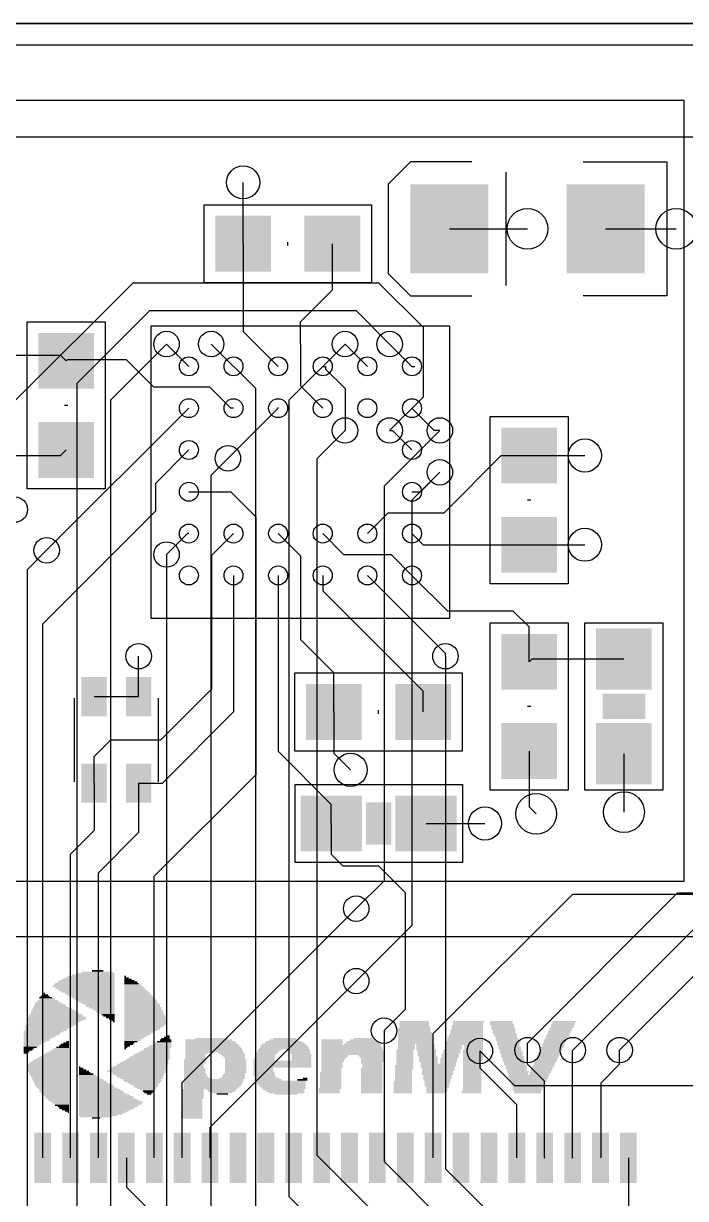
# Model space of a CAD drawing. Extents: x 0 to 35.6, y 0 to 44.5.
# Drawn here: x 12.94 to 24.8, y 23.37 to 44.45 of the extents above; entities that cross this region are included whole.
import ezdxf

# ---------------------------------------------------------------- set-up
doc = ezdxf.new("R2010")
doc.units = 0
for name, color, linetype in [('1', 12, 'CONTINUOUS'), ('15', 12, 'CONTINUOUS'), ('16', 132, 'CONTINUOUS'), ('18', 110, 'CONTINUOUS'), ('2', 132, 'CONTINUOUS'), ('20', 40, 'CONTINUOUS'), ('21', 253, 'CONTINUOUS')]:
    doc.layers.add(name, color=color, linetype=linetype)

# ---------------------------------------------------------------- blocks, each defined once
blk = doc.blocks.new('RECT')
blk.add_solid([(-0.5, -0.5), (0.5, -0.5), (-0.5, 0.5), (0.5, 0.5)])
blk = doc.blocks.new('PIE')
blk.add_circle((0, 0), 0.5)
blk = doc.blocks.new('ROUNDV')
blk.add_circle((0, 0), 0.5)

msp = doc.modelspace()

# ---------------------------------------------------------------- linework, layer by layer
at = {"layer": '1'}
for p, q in [((9.271, 42.418), (26.289, 42.418)), ((16.873, 40.5), (16.873, 41.6)), ((20.571, 40.767), (21.971, 40.767)), ((23.371, 40.767), (24.638, 40.767)), ((16.873, 40.5), (16.873, 38.927)), ((18.473, 39.673), (18.473, 40.5)), ((17.9, 39.1), (18.473, 39.673)), ((17.9, 38.7), (17.9, 39.1)), ((17.5, 38.3), (16.873, 38.927)), ((15.9, 38.3), (15.5, 38.7)), ((16.7, 38.3), (16.3, 38.7)), ((17.9, 38.7), (17.9, 37.95)), ((19.1, 38.3), (18.7, 38.7)), ((19.9, 38.3), (19.5, 38.7)), ((12, 38.5), (13.6, 38.5)), ((13.6, 38.5), (13.7, 38.4)), ((13.725, 38.425), (13.7, 38.4)), ((13.725, 38.425), (14.775, 38.425)), ((15.275, 37.925), (14.775, 38.425)), ((18.3, 38.3), (18.35, 38.3)), ((18.35, 38.3), (18.35, 38.25)), ((18.35, 38.25), (18.7, 37.9)), ((19.9, 38.3), (19.95, 38.3)), ((17.9, 37.95), (18.3, 37.55)), ((16.275, 37.925), (15.275, 37.925)), ((16.65, 37.55), (16.275, 37.925)), ((18.7, 37.9), (18.7, 37.15)), ((15.9, 37.55), (13.35, 35)), ((17.5, 37.55), (16.6, 36.65)), ((16.7, 37.55), (16.65, 37.55)), ((17.5, 37.55), (17.5, 37.562)), ((20.3, 37.15), (19.9, 37.55)), ((19.5, 37.15), (19.55, 37.15)), ((19.55, 37.15), (19.9, 36.8)), ((20.4, 37.15), (20.3, 37.15)), ((12, 36.7), (13.6, 36.7)), ((13.6, 36.7), (13.7, 36.8)), ((15.9, 36.8), (15.3, 36.2)), ((20.475, 35.675), (21.5, 36.7)), ((21.5, 36.7), (22, 36.7)), ((22, 36.7), (23, 36.7)), ((20.05, 36.05), (20.4, 36.4)), ((15.3, 36.2), (15.3, 35.7)), ((15.9, 36.05), (16.65, 36.05)), ((16.65, 36.05), (17.1, 35.6)), ((19.9, 36.05), (20.05, 36.05)), ((15.3, 35.7), (13.28, 33.68)), ((19.1, 35.3), (19.475, 35.675)), ((19.475, 35.675), (20.475, 35.675)), ((17.1, 35.6), (17.1, 30.973)), ((15.875, 35.3), (15.5, 34.925)), ((15.9, 35.3), (15.875, 35.3)), ((16.3068, 34.9068), (16.7, 35.3)), ((17.5, 35.3), (17.9, 34.9)), ((18.3, 35.3), (18.675, 34.925)), ((19.9, 35.3), (20.1, 35.1)), ((20.1, 35.1), (22, 35.1)), ((22, 35.1), (23, 35.1)), ((16.3068, 34.9068), (16.3068, 32.512)), ((17.9, 34.9), (17.9, 34)), ((18.675, 34.925), (19.525, 34.925)), ((19.525, 34.925), (19.9, 34.55)), ((16.7, 34.55), (16.7, 32.1)), ((17.5, 34.55), (17.5, 31.395)), ((18.3, 34.55), (18.3, 34.273)), ((20.5, 33.15), (19.1, 34.55)), ((20.541, 33.909), (19.9, 34.55)), ((18.3, 34.273), (20.1, 32.473)), ((17.9, 34), (17.9, 33.4)), ((21.717, 33.909), (20.541, 33.909)), ((22, 33.626), (21.717, 33.909)), ((13.28, 24.103), (13.28, 33.68)), ((22, 33), (22, 33.626)), ((17.9, 33.4), (18.5, 32.8)), ((15, 32.375), (15, 33.1)), ((20.5, 33.1), (20.5, 33.15)), ((22.05, 33.05), (22, 33)), ((23.7, 33.05), (22.05, 33.05)), ((18.5, 32.1), (18.5, 32.8)), ((15.3948, 31.6), (16.3068, 32.512)), ((20.1, 32.1), (20.1, 32.473)), ((14.2, 32.375), (15, 32.375)), ((16.7, 32.1), (15.425, 30.825)), ((18.5, 32.1), (18.5, 31.3635)), ((14.5, 31.6), (14.2, 31.3)), ((14.5, 31.6), (15.3948, 31.6)), ((14.2, 30.825), (14.2, 31.3)), ((17.5, 31.395), (18.454, 30.441)), ((18.5, 31.3635), (18.8, 31.0635)), ((22, 31.4), (22, 30.4)), ((23.7, 31.35), (23.7, 30.304)), ((14.2, 30.825), (14.2, 29.972)), ((15, 30.825), (15, 29.937)), ((15, 30.825), (15.425, 30.825)), ((17.1, 30.973), (15.28, 29.153)), ((18.454, 30.099), (18.454, 30.441)), ((22, 30.4), (22.127, 30.273)), ((14.2, 29.972), (13.78, 29.552)), ((14.28, 29.217), (15, 29.937)), ((18.454, 30.099), (18.454, 29.552)), ((20.154, 30.099), (21.209, 30.099)), ((13.78, 24.103), (13.78, 29.552)), ((18.454, 29.552), (18.669, 29.337)), ((19.304, 29.337), (18.669, 29.337)), ((19.78, 28.861), (19.304, 29.337)), ((14.28, 24.103), (14.28, 29.217)), ((15.28, 24.103), (15.28, 29.153)), ((19.78, 28.861), (19.78, 26.765)), ((20.28, 26.333), (22.776, 28.829)), ((28.8, 28.829), (22.776, 28.829)), ((15.78, 25.453), (18.9, 28.573)), ((18.9, 27.273), (16.28, 24.653)), ((19.78, 26.765), (19.399, 26.384)), ((20.28, 24.103), (20.28, 26.333)), ((21.117, 26.019), (21.117, 25.719)), ((21.971, 25.781), (21.971, 26.035)), ((22.78, 26.0312), (22.7838, 26.035)), ((22.78, 24.103), (22.78, 26.0312)), ((23.622, 25.781), (23.622, 26.035)), ((21.117, 25.719), (21.78, 25.056)), ((22.2758, 25.4762), (21.971, 25.781)), ((23.2918, 25.4508), (23.622, 25.781)), ((15.78, 24.103), (15.78, 25.453)), ((22.2758, 24.1072), (22.2758, 25.4762)), ((23.2918, 24.1148), (23.2918, 25.4508)), ((21.78, 24.103), (21.78, 25.056)), ((16.28, 24.103), (16.28, 24.653)), ((14.78, 24.103), (14.78, 23.574)), ((23.78, 24.103), (23.78, 22.956)), ((14.78, 23.574), (20.32, 18.034))]:
    msp.add_line(p, q, dxfattribs=at)
for centre, radius, start, end in [((22.28, 24.1072), 0.0042, 180, 270), ((22.78, 24.1068), 0.0038, 270, 0), ((23.28, 24.1148), 0.0118, 270, 0)]:
    msp.add_arc(centre, radius, start, end, dxfattribs=at)
at = {"layer": '15'}
msp.add_line((0.381, 44.069), (35.179, 44.069), dxfattribs=at)
at = {"layer": '16'}
for p, q in [((12.78, 37.68), (14.9, 39.8)), ((14.9, 39.8), (19.3, 39.8)), ((19.3, 39.8), (20.1, 39)), ((13.9, 38), (15.2, 39.3)), ((15.2, 39.3), (18.9, 39.3)), ((18.9, 39.3), (19.5, 38.7)), ((20.1, 39), (20.1, 37.75)), ((14.5, 37.7), (15.5, 38.7)), ((17.1, 37.9), (16.3, 38.7)), ((17.7, 37.7), (18.7, 38.7)), ((13.9, 20.7), (13.9, 38)), ((17.1, 22.7), (17.1, 37.9)), ((20.1, 37.75), (19.5, 37.15)), ((14.5, 22.3), (14.5, 37.7)), ((17.7, 23.4), (17.7, 37.7)), ((18.2, 36.65), (18.7, 37.15)), ((19.4, 36.15), (20.4, 37.15)), ((16.3, 36.35), (16.6, 36.65)), ((18.2, 24.146), (18.2, 36.65)), ((16.3, 11.981), (16.3, 36.35)), ((19.9, 35.9), (20.4, 36.4)), ((19.4, 36.15), (19.4, 29.073)), ((19.9, 35.9), (19.9, 28.273)), ((13, 34.65), (13.35, 35)), ((15.5, 34.925), (15.5, 12.181)), ((13, 34.65), (13, 22.3)), ((20.5, 33.1), (20.5, 27.993)), ((19.4, 29.073), (18.9, 28.573)), ((21.971, 26.162), (24.657, 28.848)), ((28.086, 28.848), (24.657, 28.848)), ((19.9, 28.273), (18.9, 27.273)), ((25.0158, 28.267), (22.7838, 26.035)), ((20.5, 27.993), (20.5, 23.908)), ((23.622, 26.035), (25.146, 27.559)), ((19.399, 26.384), (19.399, 24.035)), ((21.971, 26.035), (21.971, 26.162)), ((21.736, 25.4), (21.117, 26.019)), ((21.736, 25.4), (29.591, 25.4)), ((18.2, 24.146), (19.676, 22.67)), ((19.399, 24.035), (23.114, 20.32)), ((22.311, 22.097), (20.5, 23.908)), ((17.7, 23.4), (20.322, 20.778))]:
    msp.add_line(p, q, dxfattribs=at)
at = {"layer": '2'}
msp.add_line((0, 44.45), (35.56, 44.45), dxfattribs=at)
at = {"layer": '20'}
msp.add_line((35.56, 44.45), (0, 44.45), dxfattribs=at)
at = {"layer": '21'}
for p, q in [((9.78, 44.068), (25.78, 44.068)), ((24.78, 43.068), (10.78, 43.068)), ((24.78, 29.068), (24.78, 43.068)), ((19.871, 41.967), (19.471, 41.567)), ((20.971, 41.967), (19.871, 41.967)), ((22.971, 41.967), (24.471, 41.967)), ((24.471, 41.967), (24.471, 39.567)), ((21.59, 39.751), (21.59, 41.783)), ((19.471, 41.567), (19.471, 39.967)), ((16.173, 39.8), (16.173, 41.2)), ((16.173, 41.2), (19.173, 41.2)), ((19.173, 41.2), (19.173, 39.8)), ((17.673, 40.4695), (17.673, 40.5305)), ((19.471, 39.967), (19.871, 39.567)), ((19.173, 39.8), (16.173, 39.8)), ((19.871, 39.567), (20.971, 39.567)), ((24.471, 39.567), (22.971, 39.567)), ((13, 36.1), (13, 39.1)), ((13, 39.1), (14.4, 39.1)), ((14.4, 39.1), (14.4, 36.1)), ((15.225, 33.775), (15.225, 39.025)), ((15.225, 39.025), (20.575, 39.025)), ((20.575, 39.025), (20.575, 33.775)), ((13.7305, 37.6), (13.6695, 37.6)), ((21.3, 34.4), (21.3, 37.4)), ((21.3, 37.4), (22.7, 37.4)), ((22.7, 37.4), (22.7, 34.4)), ((14.4, 36.1), (13, 36.1)), ((22.0305, 35.9), (21.9695, 35.9)), ((22.7, 34.4), (21.3, 34.4)), ((20.575, 33.775), (15.225, 33.775)), ((21.3, 30.7), (21.3, 33.7)), ((21.3, 33.7), (22.7, 33.7)), ((22.7, 33.7), (22.7, 30.7)), ((23, 30.7), (23, 33.7)), ((23, 33.7), (24.4, 33.7)), ((24.4, 33.7), (24.4, 30.7)), ((17.8, 31.4), (17.8, 32.8)), ((17.8, 32.8), (20.8, 32.8)), ((20.8, 32.8), (20.8, 31.4)), ((13.85, 30.85), (13.85, 32.35)), ((15.35, 32.35), (15.35, 30.85)), ((19.3, 32.0695), (19.3, 32.1305)), ((22.0305, 32.2), (21.9695, 32.2)), ((20.8, 31.4), (17.8, 31.4)), ((17.804, 29.399), (17.804, 30.799)), ((17.804, 30.799), (20.804, 30.799)), ((20.804, 30.799), (20.804, 29.399)), ((22.7, 30.7), (21.3, 30.7)), ((24.4, 30.7), (23, 30.7)), ((20.804, 29.399), (17.804, 29.399)), ((10.78, 29.068), (24.78, 29.068)), ((25.78, 28.068), (9.78, 28.068))]:
    msp.add_line(p, q, dxfattribs=at)

# ---------------------------------------------------------------- block references
at = {"layer": '1'}
for p, xscale, yscale, rotation in [((20.571, 40.767), 1.6, 1.4, 270), ((23.371, 40.767), 1.6, 1.4, 270), ((14.2, 32.375), 0.45, 0.7, 180), ((15, 32.375), 0.45, 0.7, 180)]:
    msp.add_blockref('RECT', p, dxfattribs=dict(at, xscale=xscale, yscale=yscale, rotation=rotation))
for p, rotation in [((16.873, 40.5), 180), ((18.473, 40.5), 180), ((13.7, 38.4), 270), ((13.7, 36.8), 270), ((22, 36.7), 270), ((22, 35.1), 270), ((22, 33), 270), ((18.5, 32.1), 180), ((20.1, 32.1), 180), ((22, 31.4), 270)]:
    msp.add_blockref('RECT', p, dxfattribs=dict(at, rotation=rotation))
for name, p, xscale, yscale in [('PIE', (15.9, 38.3), 0.34, 0.34), ('PIE', (16.7, 38.3), 0.34, 0.34), ('PIE', (17.5, 38.3), 0.34, 0.34), ('PIE', (18.3, 38.3), 0.34, 0.34), ('PIE', (19.1, 38.3), 0.34, 0.34), ('PIE', (19.9, 38.3), 0.34, 0.34), ('PIE', (15.9, 37.55), 0.34, 0.34), ('PIE', (16.7, 37.55), 0.34, 0.34), ('PIE', (17.5, 37.55), 0.34, 0.34), ('PIE', (18.3, 37.55), 0.34, 0.34), ('PIE', (19.1, 37.55), 0.34, 0.34), ('PIE', (19.9, 37.55), 0.34, 0.34), ('PIE', (15.9, 36.8), 0.34, 0.34), ('PIE', (19.9, 36.8), 0.34, 0.34), ('PIE', (15.9, 36.05), 0.34, 0.34), ('PIE', (19.9, 36.05), 0.34, 0.34), ('PIE', (15.9, 35.3), 0.34, 0.34), ('PIE', (16.7, 35.3), 0.34, 0.34), ('PIE', (17.5, 35.3), 0.34, 0.34), ('PIE', (18.3, 35.3), 0.34, 0.34), ('PIE', (19.1, 35.3), 0.34, 0.34), ('PIE', (19.9, 35.3), 0.34, 0.34), ('PIE', (15.9, 34.55), 0.34, 0.34), ('PIE', (16.7, 34.55), 0.34, 0.34), ('PIE', (17.5, 34.55), 0.34, 0.34), ('PIE', (18.3, 34.55), 0.34, 0.34), ('PIE', (19.1, 34.55), 0.34, 0.34), ('PIE', (19.9, 34.55), 0.34, 0.34), ('RECT', (14.2, 30.825), 0.45, 0.7), ('RECT', (15, 30.825), 0.45, 0.7), ('RECT', (13.28, 24.103), 0.3, 0.9), ('RECT', (13.78, 24.103), 0.3, 0.9), ('RECT', (14.28, 24.103), 0.3, 0.9), ('RECT', (14.78, 24.103), 0.3, 0.9), ('RECT', (15.28, 24.103), 0.3, 0.9), ('RECT', (15.78, 24.103), 0.3, 0.9), ('RECT', (16.28, 24.103), 0.3, 0.9), ('RECT', (16.78, 24.103), 0.3, 0.9), ('RECT', (17.28, 24.103), 0.3, 0.9), ('RECT', (17.78, 24.103), 0.3, 0.9), ('RECT', (18.28, 24.103), 0.3, 0.9), ('RECT', (18.78, 24.103), 0.3, 0.9), ('RECT', (19.28, 24.103), 0.3, 0.9), ('RECT', (19.78, 24.103), 0.3, 0.9), ('RECT', (20.28, 24.103), 0.3, 0.9), ('RECT', (20.78, 24.103), 0.3, 0.9), ('RECT', (21.28, 24.103), 0.3, 0.9), ('RECT', (21.78, 24.103), 0.3, 0.9), ('RECT', (22.28, 24.103), 0.3, 0.9), ('RECT', (22.78, 24.103), 0.3, 0.9), ('RECT', (23.28, 24.103), 0.3, 0.9), ('RECT', (23.78, 24.103), 0.3, 0.9)]:
    msp.add_blockref(name, p, dxfattribs=dict(at, xscale=xscale, yscale=yscale))
at = {"layer": '1', "xscale": 1.1}
for p, rotation in [((23.7, 33.05), 270), ((23.7, 31.35), 270), ((18.454, 30.099), 180), ((20.154, 30.099), 180)]:
    msp.add_blockref('RECT', p, dxfattribs=dict(at, rotation=rotation))
at = {"layer": '18'}
for p, xscale, yscale in [((16.873, 41.6), 0.5944, 0.5944), ((16.873, 41.6), 0.5944, 0.5944), ((21.971, 40.767), 0.7315, 0.7315), ((21.971, 40.767), 0.7315, 0.7315), ((24.638, 40.767), 0.7315, 0.7315), ((24.638, 40.767), 0.7315, 0.7315), ((15.5, 38.7), 0.4572, 0.4572), ((15.5, 38.7), 0.4572, 0.4572), ((16.3, 38.7), 0.4572, 0.4572), ((16.3, 38.7), 0.4572, 0.4572), ((18.7, 38.7), 0.4572, 0.4572), ((18.7, 38.7), 0.4572, 0.4572), ((19.5, 38.7), 0.4572, 0.4572), ((19.5, 38.7), 0.4572, 0.4572), ((18.7, 37.15), 0.4572, 0.4572), ((18.7, 37.15), 0.4572, 0.4572), ((19.5, 37.15), 0.4572, 0.4572), ((19.5, 37.15), 0.4572, 0.4572), ((20.4, 37.15), 0.4572, 0.4572), ((20.4, 37.15), 0.4572, 0.4572), ((23, 36.7), 0.5944, 0.5944), ((23, 36.7), 0.5944, 0.5944), ((16.6, 36.65), 0.4572, 0.4572), ((16.6, 36.65), 0.4572, 0.4572), ((20.4, 36.4), 0.4572, 0.4572), ((20.4, 36.4), 0.4572, 0.4572), ((12.78, 35.731), 0.4572, 0.4572), ((12.78, 35.731), 0.4572, 0.4572), ((13.35, 35), 0.4572, 0.4572), ((13.35, 35), 0.4572, 0.4572), ((23, 35.1), 0.5944, 0.5944), ((23, 35.1), 0.5944, 0.5944), ((15.5, 34.925), 0.4572, 0.4572), ((15.5, 34.925), 0.4572, 0.4572), ((15, 33.1), 0.4572, 0.4572), ((15, 33.1), 0.4572, 0.4572), ((20.5, 33.1), 0.4572, 0.4572), ((20.5, 33.1), 0.4572, 0.4572), ((18.8, 31.0635), 0.5944, 0.5944), ((18.8, 31.0635), 0.5944, 0.5944), ((22.127, 30.273), 0.7315, 0.7315), ((22.127, 30.273), 0.7315, 0.7315), ((23.7, 30.304), 0.7315, 0.7315), ((23.7, 30.304), 0.7315, 0.7315), ((21.209, 30.099), 0.5944, 0.5944), ((21.209, 30.099), 0.5944, 0.5944), ((18.9, 28.573), 0.4572, 0.4572), ((18.9, 28.573), 0.4572, 0.4572), ((18.9, 27.273), 0.4572, 0.4572), ((18.9, 27.273), 0.4572, 0.4572), ((19.399, 26.384), 0.4572, 0.4572), ((19.399, 26.384), 0.4572, 0.4572), ((21.117, 26.019), 0.4572, 0.4572), ((21.117, 26.019), 0.4572, 0.4572), ((21.971, 26.035), 0.4572, 0.4572), ((21.971, 26.035), 0.4572, 0.4572), ((22.7838, 26.035), 0.4572, 0.4572), ((22.7838, 26.035), 0.4572, 0.4572), ((23.622, 26.035), 0.4572, 0.4572), ((23.622, 26.035), 0.4572, 0.4572)]:
    msp.add_blockref('ROUNDV', p, dxfattribs=dict(at, xscale=xscale, yscale=yscale))
at = {"layer": '21', "xscale": 0.4572, "yscale": 0.762}
for p, rotation in [((23.7, 32.2), 270), ((19.304, 30.099), 180)]:
    msp.add_blockref('RECT', p, dxfattribs=dict(at, rotation=rotation))
at = {"layer": '21', "yscale": 0.0254}
for p, xscale in [((14.224, 27.4066), 0.6858), ((14.2621, 27.432), 0.5588), ((14.2621, 27.4574), 0.2032), ((14.0081, 27.178), 1.1176), ((14.0208, 27.2034), 1.0922), ((14.0335, 27.2288), 1.0668), ((14.0589, 27.2542), 1.016), ((14.0716, 27.2796), 0.9906), ((14.097, 27.305), 0.9398), ((14.1224, 27.3304), 0.889), ((14.1478, 27.3558), 0.8382), ((14.1859, 27.3812), 0.762), ((14.7574, 27.3558), 0.0254), ((14.7828, 27.3304), 0.0762), ((14.8082, 27.305), 0.127), ((14.8336, 27.2796), 0.1778), ((14.859, 27.2542), 0.2286), ((14.8717, 27.2288), 0.254), ((14.8971, 27.2034), 0.3048), ((14.9098, 27.178), 0.3302), ((13.335, 26.9748), 0.2286), ((13.3223, 27.0002), 0.1524), ((13.3223, 27.0256), 0.1016), ((13.3096, 27.051), 0.0254), ((14.0335, 27.1526), 1.0668), ((14.0589, 27.1272), 1.016), ((14.0716, 27.1018), 0.9906), ((14.097, 27.0764), 0.9398), ((14.1224, 27.051), 0.889), ((14.1478, 27.0256), 0.8382), ((14.1605, 27.0002), 0.8128), ((14.1859, 26.9748), 0.762), ((14.9225, 27.1526), 0.3556), ((14.9352, 27.1272), 0.381), ((14.9479, 27.1018), 0.4064), ((14.9606, 27.0764), 0.4318), ((14.9733, 27.051), 0.4572), ((14.986, 27.0256), 0.4826), ((14.9987, 27.0002), 0.508), ((15.0114, 26.9748), 0.5334), ((13.4493, 26.7716), 0.7112), ((13.4112, 26.8224), 0.5842), ((13.4366, 26.797), 0.635), ((13.3858, 26.8732), 0.4826), ((13.4112, 26.8478), 0.5334), ((13.3731, 26.8986), 0.4064), ((13.3731, 26.924), 0.3556), ((13.3604, 26.9494), 0.2794), ((14.2113, 26.9494), 0.7112), ((14.224, 26.924), 0.6858), ((14.2494, 26.8986), 0.635), ((14.2748, 26.8732), 0.5842), ((14.3002, 26.8478), 0.5334), ((14.3129, 26.8224), 0.508), ((14.3383, 26.797), 0.4572), ((14.3637, 26.7716), 0.4064), ((15.0241, 26.9494), 0.5588), ((15.0368, 26.924), 0.5842), ((15.0368, 26.8986), 0.5842), ((15.0495, 26.8732), 0.6096), ((15.0622, 26.8478), 0.635), ((15.0622, 26.8224), 0.635), ((15.0749, 26.797), 0.6604), ((15.0749, 26.7716), 0.6604), ((13.5382, 26.6192), 1.0414), ((13.5382, 26.5938), 1.0414), ((13.5128, 26.5684), 0.9906), ((13.5128, 26.67), 0.9398), ((13.5255, 26.6446), 0.9652), ((13.4747, 26.7208), 0.8128), ((13.5001, 26.6954), 0.8636), ((13.4747, 26.7462), 0.762), ((14.3891, 26.7462), 0.3556), ((14.4018, 26.7208), 0.3302), ((14.4272, 26.6954), 0.2794), ((14.4526, 26.67), 0.2286), ((14.4653, 26.6446), 0.2032), ((14.4907, 26.6192), 0.1524), ((14.5161, 26.5938), 0.1016), ((14.5415, 26.5684), 0.0508), ((15.0876, 26.7462), 0.6858), ((15.0876, 26.7208), 0.6858), ((15.1003, 26.6954), 0.7112), ((15.1003, 26.67), 0.7112), ((15.113, 26.6446), 0.7366), ((15.113, 26.6192), 0.7366), ((15.113, 26.5938), 0.7366), ((15.1257, 26.5684), 0.762), ((13.2969, 26.3652), 0.7112), ((13.2715, 26.3398), 0.6604), ((13.3985, 26.4668), 0.8636), ((13.3731, 26.4414), 0.8128), ((13.3477, 26.416), 0.762), ((13.335, 26.3906), 0.7366), ((13.4747, 26.543), 0.9652), ((13.4493, 26.5176), 0.9144), ((13.4366, 26.4922), 0.889), ((14.5542, 26.543), 0.0254), ((15.1257, 26.543), 0.762), ((15.1257, 26.5176), 0.762), ((15.1257, 26.4922), 0.762), ((15.1003, 26.4668), 0.7112), ((15.0749, 26.4414), 0.6604), ((15.0622, 26.416), 0.635), ((15.0368, 26.3906), 0.5842), ((15.0114, 26.3652), 0.5334), ((14.9987, 26.3398), 0.508), ((19.939, 26.416), 0.5842), ((19.939, 26.3906), 0.5842), ((19.939, 26.3652), 0.5842), ((19.9517, 26.3398), 0.6096), ((19.939, 26.543), 0.5334), ((19.939, 26.5176), 0.5334), ((19.939, 26.4922), 0.5334), ((19.939, 26.4668), 0.5334), ((19.9517, 26.4414), 0.5588), ((20.8788, 26.3906), 0.5842), ((20.8788, 26.3652), 0.5842), ((20.8788, 26.3398), 0.5842), ((20.8915, 26.4668), 0.5588), ((20.8915, 26.4414), 0.5588), ((20.8915, 26.416), 0.5588), ((20.9169, 26.543), 0.5588), ((20.9042, 26.5176), 0.5334), ((20.9042, 26.4922), 0.5334), ((21.5011, 26.543), 0.4064), ((21.5011, 26.5176), 0.4064), ((21.5138, 26.4922), 0.4318), ((21.5265, 26.4668), 0.4064), ((21.5265, 26.4414), 0.4064), ((21.5392, 26.416), 0.4318), ((21.5519, 26.3906), 0.4064), ((21.5519, 26.3652), 0.4064), ((21.5519, 26.3398), 0.4064), ((22.5425, 26.3652), 0.4064), ((22.5425, 26.3398), 0.4064), ((22.5679, 26.416), 0.4064), ((22.5679, 26.3906), 0.4064), ((22.606, 26.4922), 0.4318), ((22.5933, 26.4668), 0.4064), ((22.5933, 26.4414), 0.4064), ((22.6314, 26.543), 0.4318), ((22.6187, 26.5176), 0.4064), ((13.2588, 26.3144), 0.635), ((13.2334, 26.289), 0.5842), ((13.208, 26.2636), 0.5334), ((13.1826, 26.2382), 0.4826), ((13.1699, 26.2128), 0.4572), ((13.1445, 26.1874), 0.4064), ((13.1191, 26.162), 0.3556), ((13.0937, 26.1366), 0.3048), ((13.6779, 26.1366), 0.1524), ((13.7033, 26.162), 0.1016), ((13.7287, 26.1874), 0.0508), ((14.9733, 26.3144), 0.4572), ((14.9479, 26.289), 0.4064), ((14.9225, 26.2636), 0.3556), ((14.9098, 26.2382), 0.3302), ((14.8844, 26.2128), 0.2794), ((14.859, 26.1874), 0.2286), ((14.8336, 26.162), 0.1778), ((14.8209, 26.1366), 0.1524), ((15.4178, 26.1366), 0.3302), ((15.4305, 26.162), 0.3048), ((15.4559, 26.1874), 0.254), ((15.4813, 26.2128), 0.2032), ((15.4813, 26.2382), 0.1524), ((15.5067, 26.2636), 0.1016), ((15.5321, 26.289), 0.0508), ((16.256, 26.2128), 0.8382), ((16.2814, 26.1874), 0.889), ((16.2941, 26.162), 0.9144), ((16.3068, 26.1366), 0.9398), ((16.3068, 26.2382), 0.5842), ((17.6022, 26.1366), 0.7874), ((17.6149, 26.162), 0.7112), ((17.6022, 26.1874), 0.635), ((17.6022, 26.2128), 0.5334), ((17.6149, 26.2382), 0.4064), ((18.4658, 26.2128), 0.381), ((18.4658, 26.1874), 0.381), ((18.4658, 26.162), 0.381), ((18.4658, 26.1366), 0.381), ((19.0119, 26.1366), 0.6604), ((19.0119, 26.162), 0.6096), ((19.0119, 26.1874), 0.5588), ((19.0119, 26.2128), 0.4572), ((19.0246, 26.2382), 0.3302), ((19.9517, 26.3144), 0.6096), ((19.9517, 26.289), 0.6096), ((19.9517, 26.2636), 0.6096), ((19.9644, 26.2382), 0.635), ((19.9644, 26.2128), 0.635), ((19.9644, 26.1874), 0.635), ((19.9644, 26.162), 0.635), ((19.7993, 26.1366), 0.3048), ((20.1422, 26.1366), 0.3302), ((20.8407, 26.1874), 0.6604), ((20.8407, 26.162), 0.6604), ((20.8407, 26.1366), 0.6604), ((20.8534, 26.2636), 0.635), ((20.8534, 26.2382), 0.635), ((20.8534, 26.2128), 0.635), ((20.8661, 26.3144), 0.6096), ((20.8661, 26.289), 0.6096), ((21.5773, 26.3144), 0.4064), ((21.5773, 26.289), 0.4064), ((21.59, 26.2636), 0.381), ((21.6027, 26.2382), 0.4064), ((21.6027, 26.2128), 0.4064), ((21.6154, 26.1874), 0.381), ((21.6281, 26.162), 0.4064), ((21.6281, 26.1366), 0.4064), ((22.4409, 26.1366), 0.4064), ((22.4663, 26.2128), 0.4064), ((22.4663, 26.1874), 0.4064), ((22.4536, 26.162), 0.381), ((22.4917, 26.2636), 0.4064), ((22.4917, 26.2382), 0.4064), ((22.5171, 26.3144), 0.4064), ((22.5171, 26.289), 0.4064), ((13.081, 26.1112), 0.2794), ((13.0556, 26.0858), 0.2286), ((13.0302, 26.0604), 0.1778), ((13.0175, 26.035), 0.1524), ((12.9921, 26.0096), 0.1016), ((12.9667, 25.9842), 0.0508), ((13.5128, 25.9334), 0.4826), ((13.5255, 25.9588), 0.4572), ((13.5509, 25.9842), 0.4064), ((13.5763, 26.0096), 0.3556), ((13.6017, 26.035), 0.3048), ((13.6144, 26.0604), 0.2794), ((13.6398, 26.0858), 0.2286), ((13.6652, 26.1112), 0.1778), ((14.7955, 26.1112), 0.1016), ((14.7701, 26.0858), 0.0508), ((14.7574, 26.0604), 0.0254), ((15.2273, 25.9334), 0.6604), ((15.24, 25.9588), 0.635), ((15.2654, 25.9842), 0.5842), ((15.2908, 26.0096), 0.5334), ((15.3162, 26.035), 0.4826), ((15.3289, 26.0604), 0.4572), ((15.367, 26.0858), 0.4318), ((15.3924, 26.1112), 0.381), ((16.3195, 26.1112), 0.9652), ((16.3322, 26.0858), 0.9906), ((16.3449, 26.0604), 1.016), ((16.3449, 26.035), 1.016), ((16.3576, 26.0096), 1.0414), ((16.0528, 25.9842), 0.4318), ((16.0147, 25.9588), 0.3556), ((16.0147, 25.9334), 0.3556), ((16.6497, 25.9842), 0.4572), ((16.6878, 25.9588), 0.4318), ((16.7005, 25.9334), 0.4064), ((17.2593, 25.9334), 0.3556), ((17.2974, 25.9842), 0.381), ((17.2847, 25.9588), 0.3556), ((17.3482, 26.035), 0.4318), ((17.3228, 26.0096), 0.381), ((17.6022, 26.0604), 0.889), ((17.6022, 26.1112), 0.8382), ((17.6149, 26.0858), 0.8636), ((17.8689, 26.035), 0.4064), ((17.8943, 26.0096), 0.3556), ((17.8943, 25.9842), 0.3556), ((17.9197, 25.9588), 0.3556), ((17.9197, 25.9334), 0.3556), ((18.8087, 26.1112), 1.0668), ((18.8214, 26.0858), 1.0922), ((18.8214, 26.0604), 1.0922), ((18.8214, 26.035), 1.0922), ((18.8341, 26.0096), 1.1176), ((18.8341, 25.9842), 1.1176), ((18.8341, 25.9588), 1.1176), ((18.5166, 25.9334), 0.4826), ((19.1643, 25.9334), 0.4572), ((19.7739, 26.035), 0.3048), ((19.7739, 26.0096), 0.3048), ((19.7739, 25.9842), 0.3048), ((19.7739, 25.9588), 0.3048), ((19.7739, 25.9334), 0.3048), ((19.7993, 26.1112), 0.3048), ((19.7993, 26.0858), 0.3048), ((19.7993, 26.0604), 0.3048), ((20.1422, 26.1112), 0.3302), ((20.1422, 26.0858), 0.3302), ((20.1422, 26.0604), 0.3302), ((20.1549, 26.035), 0.3556), ((20.1676, 26.0096), 0.3302), ((20.1676, 25.9842), 0.3302), ((20.1676, 25.9588), 0.3302), ((20.1676, 25.9334), 0.3302), ((20.5867, 25.9588), 0.3048), ((20.5867, 25.9334), 0.3048), ((20.6121, 26.035), 0.3048), ((20.6121, 26.0096), 0.3048), ((20.6121, 25.9842), 0.3048), ((20.6375, 26.1112), 0.3048), ((20.6375, 26.0858), 0.3048), ((20.6375, 26.0604), 0.3048), ((20.9931, 26.035), 0.3556), ((20.9931, 26.0096), 0.3556), ((20.9931, 25.9842), 0.3556), ((20.9931, 25.9588), 0.3556), ((20.9931, 25.9334), 0.3556), ((21.0058, 26.1112), 0.3302), ((21.0058, 26.0858), 0.3302), ((21.0058, 26.0604), 0.3302), ((21.6408, 26.1112), 0.381), ((21.6535, 26.0858), 0.4064), ((21.6535, 26.0604), 0.4064), ((21.6662, 26.035), 0.381), ((21.6789, 26.0096), 0.4064), ((21.6789, 25.9842), 0.4064), ((21.6916, 25.9588), 0.381), ((21.6916, 25.9334), 0.381), ((22.3393, 25.9334), 0.4064), ((22.3647, 25.9842), 0.4064), ((22.352, 25.9588), 0.381), ((22.3901, 26.035), 0.4064), ((22.3774, 26.0096), 0.381), ((22.4155, 26.0858), 0.4064), ((22.4028, 26.0604), 0.381), ((22.4282, 26.1112), 0.381), ((13.3731, 25.781), 0.762), ((13.3731, 25.7556), 0.762), ((13.3731, 25.7302), 0.762), ((13.3731, 25.7048), 0.762), ((13.3985, 25.8064), 0.7112), ((13.4239, 25.8318), 0.6604), ((13.4366, 25.8572), 0.635), ((13.462, 25.8826), 0.5842), ((13.4874, 25.908), 0.5334), ((13.9446, 25.7302), 0.0254), ((13.97, 25.7048), 0.0762), ((14.9987, 25.7048), 1.016), ((15.0241, 25.7302), 0.9652), ((15.0495, 25.7556), 0.9144), ((15.0749, 25.781), 0.9144), ((15.1003, 25.8064), 0.8636), ((15.1257, 25.8318), 0.8128), ((15.1511, 25.8572), 0.762), ((15.1765, 25.8826), 0.762), ((15.2019, 25.908), 0.7112), ((16.002, 25.8572), 0.381), ((16.002, 25.8318), 0.381), ((16.002, 25.8064), 0.381), ((15.9893, 25.781), 0.3556), ((15.9893, 25.7556), 0.3556), ((15.9893, 25.7302), 0.3556), ((16.002, 25.7048), 0.381), ((16.0147, 25.908), 0.3556), ((16.0147, 25.8826), 0.3556), ((16.7132, 25.908), 0.381), ((16.7259, 25.8826), 0.3556), ((16.7386, 25.8572), 0.381), ((16.7386, 25.8318), 0.381), ((16.7386, 25.8064), 0.381), ((16.7386, 25.781), 0.381), ((16.7386, 25.7556), 0.381), ((16.7386, 25.7302), 0.381), ((16.7386, 25.7048), 0.381), ((17.2466, 25.8572), 0.381), ((17.5768, 25.8318), 1.0414), ((17.5768, 25.8064), 1.0414), ((17.5768, 25.781), 1.0414), ((17.5768, 25.7556), 1.0414), ((17.5768, 25.7302), 1.0414), ((17.2339, 25.7048), 0.3556), ((17.2593, 25.908), 0.3556), ((17.2593, 25.8826), 0.3556), ((17.9197, 25.908), 0.3556), ((17.9197, 25.8826), 0.3556), ((17.9197, 25.8572), 0.3556), ((18.5039, 25.908), 0.4572), ((18.4912, 25.8826), 0.4318), ((18.4785, 25.8572), 0.4064), ((18.4785, 25.8318), 0.4064), ((18.4658, 25.8064), 0.381), ((18.4658, 25.781), 0.381), ((18.4658, 25.7556), 0.381), ((18.4658, 25.7302), 0.381), ((18.4531, 25.7048), 0.3556), ((19.177, 25.908), 0.4318), ((19.1897, 25.8826), 0.4064), ((19.1897, 25.8572), 0.4064), ((19.1897, 25.8318), 0.4064), ((19.177, 25.8064), 0.381), ((19.177, 25.7048), 0.381), ((19.1897, 25.781), 0.3556), ((19.1897, 25.7556), 0.3556), ((19.1897, 25.7302), 0.3556), ((19.7612, 25.7556), 0.3302), ((19.7612, 25.7302), 0.3302), ((19.7612, 25.7048), 0.3302), ((19.7739, 25.908), 0.3048), ((19.7739, 25.8826), 0.3048), ((19.7739, 25.8572), 0.3048), ((19.7739, 25.8318), 0.3048), ((19.7739, 25.8064), 0.3048), ((19.7739, 25.781), 0.3048), ((20.193, 25.908), 0.3302), ((20.193, 25.8826), 0.3302), ((20.193, 25.8572), 0.3302), ((20.193, 25.8318), 0.3302), ((20.2057, 25.8064), 0.3048), ((20.3708, 25.781), 0.635), ((20.3708, 25.7556), 0.635), ((20.3581, 25.7302), 0.6096), ((20.3708, 25.7048), 0.5842), ((20.5613, 25.8826), 0.3048), ((20.5613, 25.8572), 0.3048), ((20.5613, 25.8318), 0.3048), ((20.5486, 25.8064), 0.2794), ((20.5867, 25.908), 0.3048), ((20.9931, 25.908), 0.3556), ((20.9931, 25.8826), 0.3556), ((20.9931, 25.8572), 0.3556), ((20.9804, 25.8318), 0.3302), ((20.9804, 25.8064), 0.3302), ((20.9804, 25.781), 0.3302), ((20.9804, 25.7556), 0.3302), ((20.9804, 25.7302), 0.3302), ((20.9804, 25.7048), 0.3302), ((21.7043, 25.908), 0.4064), ((21.717, 25.8826), 0.381), ((21.717, 25.8572), 0.381), ((21.7297, 25.8318), 0.4064), ((21.7424, 25.8064), 0.381), ((21.7424, 25.781), 0.381), ((21.7678, 25.7556), 0.381), ((21.7678, 25.7302), 0.381), ((21.7678, 25.7048), 0.381), ((22.225, 25.7048), 0.381), ((22.2504, 25.7556), 0.381), ((22.2504, 25.7302), 0.381), ((22.2758, 25.8064), 0.381), ((22.2758, 25.781), 0.381), ((22.3012, 25.8572), 0.381), ((22.3012, 25.8318), 0.381), ((22.3266, 25.908), 0.381), ((22.3266, 25.8826), 0.381), ((13.3858, 25.6794), 0.7366), ((13.3858, 25.654), 0.7366), ((13.3985, 25.6286), 0.7112), ((13.3985, 25.6032), 0.7112), ((13.4112, 25.5778), 0.6858), ((13.4112, 25.5524), 0.6858), ((13.4239, 25.527), 0.6604), ((13.4239, 25.5016), 0.6604), ((13.9954, 25.6794), 0.127), ((14.0208, 25.654), 0.1778), ((14.0335, 25.6286), 0.2032), ((14.0589, 25.6032), 0.254), ((14.0843, 25.5778), 0.3048), ((14.097, 25.5524), 0.3302), ((14.1224, 25.527), 0.381), ((14.1478, 25.5016), 0.4318), ((14.9606, 25.654), 1.0414), ((14.9733, 25.6794), 1.016), ((14.986, 25.6286), 0.9906), ((14.9987, 25.6032), 0.9144), ((15.0241, 25.5778), 0.8636), ((15.0241, 25.5524), 0.8128), ((15.0495, 25.527), 0.762), ((15.0622, 25.5016), 0.6858), ((16.002, 25.6794), 0.381), ((16.002, 25.654), 0.381), ((16.002, 25.6286), 0.381), ((16.0147, 25.6032), 0.4064), ((16.0147, 25.5778), 0.4064), ((16.0274, 25.5524), 0.4318), ((16.0528, 25.527), 0.4826), ((16.3449, 25.5016), 1.0668), ((16.6751, 25.527), 0.4572), ((16.7005, 25.5778), 0.4064), ((16.7005, 25.5524), 0.4064), ((16.7132, 25.6032), 0.381), ((16.7386, 25.6794), 0.381), ((16.7386, 25.654), 0.381), ((16.7386, 25.6286), 0.381), ((17.2339, 25.6794), 0.3556), ((17.2339, 25.654), 0.3556), ((17.2466, 25.6286), 0.381), ((17.2466, 25.6032), 0.381), ((17.2466, 25.5778), 0.381), ((17.272, 25.5524), 0.381), ((17.2974, 25.527), 0.4318), ((17.3228, 25.5016), 0.4826), ((17.9324, 25.5016), 0.1778), ((17.9832, 25.527), 0.0762), ((18.4404, 25.6286), 0.381), ((18.4404, 25.6032), 0.381), ((18.4404, 25.5778), 0.381), ((18.4404, 25.5524), 0.381), ((18.4404, 25.527), 0.381), ((18.4404, 25.5016), 0.381), ((18.4531, 25.6794), 0.3556), ((18.4531, 25.654), 0.3556), ((19.177, 25.6794), 0.381), ((19.177, 25.654), 0.381), ((19.177, 25.6286), 0.381), ((19.177, 25.6032), 0.381), ((19.177, 25.5778), 0.381), ((19.177, 25.5524), 0.381), ((19.177, 25.527), 0.381), ((19.177, 25.5016), 0.381), ((19.7485, 25.6794), 0.3048), ((19.7485, 25.654), 0.3048), ((19.7485, 25.6286), 0.3048), ((19.7485, 25.6032), 0.3048), ((19.7485, 25.5778), 0.3048), ((19.7485, 25.5524), 0.3048), ((19.7485, 25.527), 0.3048), ((19.7485, 25.5016), 0.3048), ((20.3708, 25.6794), 0.5842), ((20.3581, 25.654), 0.5588), ((20.3581, 25.6286), 0.5588), ((20.3581, 25.6032), 0.5588), ((20.3581, 25.5778), 0.508), ((20.3581, 25.5524), 0.508), ((20.3581, 25.527), 0.508), ((20.3454, 25.5016), 0.4826), ((20.9804, 25.6794), 0.3302), ((20.9804, 25.654), 0.3302), ((20.9804, 25.6286), 0.3302), ((20.9804, 25.6032), 0.3302), ((20.9804, 25.5778), 0.3302), ((20.9804, 25.5524), 0.3302), ((20.9804, 25.527), 0.3302), ((20.9804, 25.5016), 0.3302), ((21.7805, 25.6794), 0.3556), ((21.7932, 25.654), 0.381), ((21.7932, 25.6286), 0.381), ((21.8059, 25.6032), 0.3556), ((21.9964, 25.5778), 0.7366), ((21.9837, 25.5524), 0.7112), ((21.9964, 25.527), 0.6858), ((21.9837, 25.5016), 0.6604), ((22.1996, 25.6286), 0.381), ((22.1869, 25.6032), 0.3556), ((22.225, 25.6794), 0.381), ((22.2123, 25.654), 0.3556), ((13.4366, 25.4762), 0.635), ((13.4366, 25.4508), 0.635), ((13.4493, 25.4254), 0.6096), ((13.4493, 25.4), 0.6096), ((13.462, 25.3746), 0.5842), ((13.4747, 25.3492), 0.5588), ((13.4874, 25.3238), 0.5334), ((13.4874, 25.2984), 0.5334), ((14.1732, 25.4762), 0.4826), ((14.1859, 25.4508), 0.508), ((14.2113, 25.4254), 0.5588), ((14.2367, 25.4), 0.6096), ((14.2494, 25.3746), 0.635), ((14.2748, 25.3492), 0.6858), ((14.3002, 25.3238), 0.7366), ((14.3256, 25.2984), 0.7874), ((15.0749, 25.4762), 0.6604), ((15.0876, 25.4508), 0.5842), ((15.1003, 25.4254), 0.508), ((15.1257, 25.4), 0.4572), ((15.1257, 25.3746), 0.4064), ((15.1384, 25.3492), 0.3302), ((15.1638, 25.3238), 0.2794), ((15.1765, 25.2984), 0.2032), ((15.9766, 25.3238), 0.381), ((15.9766, 25.2984), 0.381), ((16.3449, 25.4762), 1.0668), ((16.3322, 25.4508), 1.0414), ((16.3322, 25.4254), 1.0414), ((16.3195, 25.4), 1.016), ((16.3068, 25.3746), 0.9906), ((16.2941, 25.3492), 0.9652), ((16.4846, 25.3238), 0.5334), ((16.4846, 25.2984), 0.4826), ((17.5514, 25.4762), 0.889), ((17.5514, 25.4508), 0.889), ((17.5641, 25.4254), 0.8636), ((17.5768, 25.4), 0.8382), ((17.5895, 25.3746), 0.8128), ((17.6022, 25.3492), 0.7874), ((17.6022, 25.3238), 0.7366), ((17.6276, 25.2984), 0.6858), ((18.4277, 25.3492), 0.4064), ((18.415, 25.3238), 0.381), ((18.415, 25.2984), 0.381), ((18.4404, 25.4762), 0.381), ((18.4404, 25.4508), 0.381), ((18.4404, 25.4254), 0.381), ((18.4404, 25.4), 0.381), ((18.4404, 25.3746), 0.381), ((19.177, 25.4762), 0.381), ((19.177, 25.4508), 0.381), ((19.177, 25.4254), 0.381), ((19.177, 25.4), 0.381), ((19.177, 25.3746), 0.381), ((19.177, 25.3492), 0.381), ((19.177, 25.3238), 0.381), ((19.177, 25.2984), 0.381), ((19.7358, 25.4762), 0.3302), ((19.7358, 25.4508), 0.3302), ((19.7358, 25.4254), 0.3302), ((19.7358, 25.4), 0.3302), ((19.7358, 25.3746), 0.3302), ((19.7358, 25.3492), 0.3302), ((19.7358, 25.3238), 0.3302), ((19.7358, 25.2984), 0.3302), ((20.3581, 25.4762), 0.4572), ((20.3581, 25.4508), 0.4572), ((20.3454, 25.4254), 0.4318), ((20.3454, 25.4), 0.4318), ((20.3581, 25.3746), 0.4064), ((20.3454, 25.3492), 0.381), ((20.3454, 25.3238), 0.381), ((20.3454, 25.2984), 0.381), ((20.9677, 25.2984), 0.3556), ((20.9804, 25.4762), 0.3302), ((20.9804, 25.4508), 0.3302), ((20.9804, 25.4254), 0.3302), ((20.9804, 25.4), 0.3302), ((20.9804, 25.3746), 0.3302), ((20.9804, 25.3492), 0.3302), ((20.9804, 25.3238), 0.3302), ((21.9837, 25.4762), 0.6604), ((21.9837, 25.4508), 0.6096), ((21.9837, 25.4254), 0.6096), ((21.971, 25.4), 0.5842), ((21.9837, 25.3746), 0.5588), ((21.971, 25.3492), 0.5334), ((21.971, 25.3238), 0.5334), ((21.971, 25.2984), 0.4826), ((13.5001, 25.273), 0.508), ((13.5128, 25.2476), 0.4826), ((13.5255, 25.2222), 0.4572), ((13.5382, 25.1968), 0.4318), ((13.5509, 25.1714), 0.4064), ((13.5636, 25.146), 0.381), ((13.5763, 25.1206), 0.3556), ((13.6017, 25.0952), 0.3048), ((13.6144, 25.0698), 0.2794), ((14.3383, 25.273), 0.8128), ((14.3637, 25.2476), 0.8636), ((14.3891, 25.2222), 0.9144), ((14.4145, 25.1968), 0.9652), ((14.4272, 25.1714), 0.9906), ((14.4526, 25.146), 1.0414), ((14.478, 25.1206), 1.0922), ((14.5034, 25.0952), 1.143), ((14.4907, 25.0698), 1.1176), ((15.1765, 25.273), 0.1524), ((15.1892, 25.2476), 0.0762), ((15.9766, 25.273), 0.381), ((15.9766, 25.2476), 0.381), ((15.9766, 25.2222), 0.381), ((15.9766, 25.1968), 0.381), ((15.9766, 25.1714), 0.381), ((15.9639, 25.146), 0.3556), ((15.9639, 25.1206), 0.3556), ((15.9639, 25.0952), 0.3556), ((15.9639, 25.0698), 0.3556), ((16.4973, 25.273), 0.3556), ((16.4973, 25.2476), 0.2032), ((17.653, 25.273), 0.635), ((17.6403, 25.2476), 0.4064), ((18.415, 25.273), 0.381), ((19.177, 25.273), 0.381), ((19.7358, 25.273), 0.3302), ((20.3327, 25.273), 0.3556), ((20.9677, 25.273), 0.3556), ((21.971, 25.273), 0.4826), ((13.6271, 25.0444), 0.254), ((13.6525, 25.019), 0.2032), ((13.6652, 24.9936), 0.1778), ((13.6906, 24.9682), 0.127), ((13.716, 24.9428), 0.0762), ((13.7414, 24.9174), 0.0254), ((14.4653, 25.0444), 1.0668), ((14.4526, 25.019), 1.0414), ((14.4272, 24.9936), 0.9906), ((14.4018, 24.9682), 0.9398), ((14.3764, 24.9428), 0.889), ((14.351, 24.9174), 0.8382), ((14.3256, 24.892), 0.7874), ((14.2748, 24.8666), 0.6858), ((15.9512, 24.9428), 0.381), ((15.9512, 24.9174), 0.381), ((15.9512, 24.892), 0.381), ((15.9512, 24.8666), 0.381), ((15.9639, 25.0444), 0.3556), ((15.9639, 25.019), 0.3556), ((15.9639, 24.9936), 0.3556), ((15.9639, 24.9682), 0.3556), ((14.2367, 24.8412), 0.5588), ((14.2367, 24.8158), 0.1524), ((15.9512, 24.8412), 0.381), ((15.9512, 24.8158), 0.381)]:
    msp.add_blockref('RECT', p, dxfattribs=dict(at, xscale=xscale))

doc.saveas('drawing.dxf')
